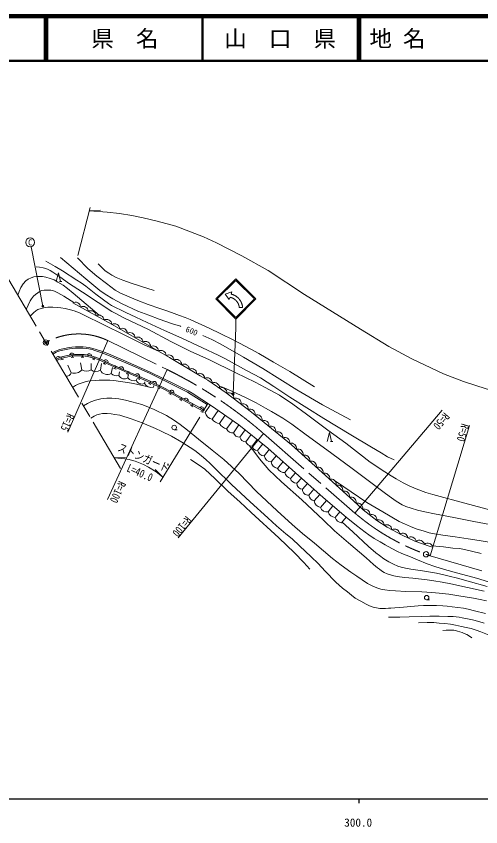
# Model space of a CAD drawing. Units: millimetres, scale not verified. Extents: x 40000 to 680000, y 20000 to 380000.
# Drawn here: x 291308 to 395281, y 198715 to 380000 of the extents above; entities that cross this region are included whole.
import ezdxf
from ezdxf.enums import TextEntityAlignment as Align

# ---------------------------------------------------------------- set-up
doc = ezdxf.new("R2010")
doc.units = ezdxf.units.MM
doc.header["$LTSCALE"] = 1000
doc.header["$PDMODE"] = 32
doc.header["$PDSIZE"] = 500
doc.linetypes.add('CHAIN', pattern=[18.5, 12, -1.5, 3.5, -1.5])
for name, color, linetype, lineweight in [('M-BGD', 7, 'Continuous', 13), ('M-BMK', 2, 'CHAIN', 13), ('M-BMK-SRVR', 3, 'Continuous', 13), ('M-STR-HTXT', 7, 'Continuous', 13), ('M-STR-STRC', 7, 'Continuous', 13), ('M-TTL', 2, 'Continuous', 140), ('M-TTL-BAND', 7, 'Continuous', 25), ('M-TTL-LINE', 7, 'Continuous', 50)]:
    doc.layers.add(name, color=color, linetype=linetype, lineweight=lineweight)
doc.layers.add('M-OTRS', color=6, linetype='Continuous')
doc.layers.add('M-TTL-TXT', color=7, linetype='Continuous')
doc.styles.add('ＭＳ ゴシック', font='')
doc.styles.get('ＭＳ ゴシック').set_extended_font_data('MS Gothic')

msp = doc.modelspace()

# ---------------------------------------------------------------- hatches: boundary and pattern name
at = {"layer": 'M-STR-HTXT'}
for points in [[(297415, 315363, -1), (297134, 314950, -0.41421), (297068, 315297, -0.41421)], [(340051, 295643, -1), (339612, 295404, -0.41421), (339712, 295743, -0.41421)]]:
    msp.add_hatch(color=256, dxfattribs=at).paths.add_polyline_path(points)

# ---------------------------------------------------------------- linework, layer by layer
at = {"layer": 'M-BGD'}
for p, q in [((300993, 320640), (301493, 320640)), ((300216, 303236), (301099, 303685)), ((301190, 303722), (301773, 303865)), ((301333, 303139), (301916, 303282)), ((301481, 303793), (301624, 303211)), ((303293, 304197), (304276, 304318)), ((303529, 304258), (304123, 304348)), ((303619, 303664), (304213, 303754)), ((303826, 304303), (303916, 303709)), ((305848, 303781), (306446, 303729)), ((305900, 304379), (306498, 304327)), ((306199, 304353), (306147, 303755)), ((307215, 304216), (308182, 304000)), ((308322, 303352), (308888, 303154)), ((308520, 303918), (309086, 303720)), ((308803, 303819), (308605, 303253)), ((310960, 302936), (311852, 302505)), ((311004, 302911), (311549, 302660)), ((311276, 302785), (311025, 302241)), ((303641, 300258), (302829, 301957)), ((306010, 300878), (305680, 302477)), ((308087, 300914), (308098, 302314)), ((310146, 300841), (310418, 302314)), ((310753, 302366), (311297, 302115)), ((312570, 300058), (312861, 301420)), ((313111, 301311), (313660, 301068)), ((313355, 301860), (313903, 301617)), ((313629, 301738), (313386, 301190)), ((314382, 301387), (315291, 300992)), ((314301, 299676), (314450, 300491)), ((315930, 300060), (316481, 299822)), ((316168, 300610), (316719, 300372)), ((316444, 300491), (316206, 299941)), ((316268, 299129), (316343, 299720)), ((317989, 299823), (318899, 299430)), ((318693, 299519), (319244, 299281)), ((318969, 299400), (318731, 298849)), ((318225, 298581), (318295, 298891)), ((318455, 298968), (319006, 298730)), ((320011, 297889), (320065, 298225)), ((320904, 297886), (321445, 297627)), ((321163, 298427), (321704, 298168)), ((321434, 298298), (321174, 297757)), ((321775, 298134), (322668, 297706)), ((321997, 297033), (322122, 297389)), ((323174, 297464), (323715, 297204)), ((323445, 297334), (323185, 296793)), ((322915, 296922), (323456, 296663)), ((325491, 295602), (326015, 295310)), ((325718, 296162), (326584, 295680)), ((326045, 295980), (325753, 295456)), ((325783, 296126), (326307, 295834)), ((327844, 294292), (328368, 294001)), ((328398, 294671), (328106, 294146)), ((328136, 294817), (328660, 294525)), ((328910, 294384), (329773, 293899)), ((330301, 292912), (330823, 292617)), ((330857, 293287), (330562, 292764)), ((330595, 293434), (331118, 293140)), ((332379, 292452), (333251, 291981)), ((333207, 292005), (332921, 291477)), ((332943, 292148), (333471, 291862)), ((333133, 291704), (334220, 293384)), ((333572, 291380), (334745, 293046)), ((332658, 291620), (333185, 291334)), ((335171, 289869), (336523, 291832)), ((336813, 288896), (338090, 290750)), ((338386, 287701), (339797, 289572)), ((339958, 286858), (341135, 288647)), ((326654, 287523), (327321, 287523)), ((341385, 285858), (342565, 287500)), ((342665, 284799), (343873, 286450)), ((344103, 283869), (345240, 285354)), ((361653, 284907), (362153, 284907)), ((345301, 282901), (346496, 284346)), ((346798, 281666), (347964, 283138)), ((348350, 280304), (349546, 281722)), ((349793, 278847), (351034, 280389)), ((351445, 277951), (352408, 279158)), ((352660, 276599), (353825, 277890)), ((354103, 275532), (355139, 276713)), ((355399, 274208), (356532, 275465)), ((356794, 272909), (357930, 274213)), ((357975, 271651), (359247, 273034)), ((359370, 270146), (360738, 271726)), ((361146, 269132), (362199, 270471)), ((362709, 267903), (363739, 269149)), ((364132, 266723), (365144, 267943)), ((383158, 249476), (383825, 249476))]:
    msp.add_line(p, q, dxfattribs=at)
for points in [[(297968, 325243), (300027, 324034), (301697, 323024), (304893, 320967), (305842, 320374), (306923, 319621), (309131, 317869), (310850, 316581), (311981, 315740), (312658, 315333), (313654, 314786), (314632, 314295), (315826, 313722), (318094, 312682), (320596, 311518), (324504, 309705), (328370, 307987), (333025, 305869), (336480, 304181), (338159, 303356), (342830, 300780), (346003, 299116), (348945, 297200), (352569, 294836), (360163, 290042), (366205, 286345), (370825, 283612), (373003, 282330), (374436, 281478), (375879, 280775)], [(301188, 326035), (306898, 321302), (310003, 318630), (311210, 317803), (312969, 316769), (315027, 315643), (318554, 314022), (320996, 313113), (323293, 312260), (326270, 311221), (328104, 310644), (328147, 310626)], [(305056, 325940), (307362, 323544), (309385, 321846), (311493, 320197), (313477, 318738), (314681, 318067), (315558, 317676), (316722, 317171), (318524, 316456), (320846, 315528), (323431, 314594), (325266, 314000), (326630, 313513), (327870, 313075), (329158, 312608), (330264, 312141), (334656, 310168), (336982, 309054), (340039, 307544), (343799, 305515), (345633, 304544), (348918, 302651), (352557, 300518), (358043, 297129)], [(309621, 324652), (310530, 323699), (311246, 323085), (312063, 322507), (312735, 322102), (313675, 321582), (315154, 320957), (317055, 320271), (319152, 319613), (322189, 318649)], [(295795, 323948), (296554, 323885), (297332, 323757), (297969, 323583), (298426, 323364), (298935, 323116), (299540, 322786), (301267, 321555), (303034, 320295), (306115, 318288), (309653, 315945), (312681, 313934), (313572, 313498), (315409, 312579), (320936, 309924), (325945, 307258), (330254, 305121), (334554, 303136), (340460, 300264), (344794, 298182), (346998, 296972), (350214, 295221), (353249, 293199), (356246, 291030), (361021, 287450), (365101, 284545), (370530, 280297), (373772, 278117), (375205, 277236), (376319, 276563), (377918, 275649), (379252, 274988), (380818, 274293), (382977, 273509), (384551, 273014), (387028, 272373), (389759, 271586), (402256, 268252)], [(291691, 317597), (291985, 318440), (292326, 319290), (292848, 320150), (293434, 320802), (294008, 321195), (294630, 321484), (295264, 321720), (295862, 321786), (296500, 321800), (297222, 321754), (297973, 321603), (298900, 321337), (299803, 321018), (300647, 320547), (301811, 319813), (302823, 319126), (304035, 318077), (309905, 313155)], [(300243, 320640), (300743, 322640), (301243, 320640)], [(293575, 314421), (293976, 315406), (294400, 316327), (294729, 316825), (295191, 317377), (295623, 317740), (296143, 318122), (296638, 318485), (297070, 318673), (297577, 318729), (298303, 318723), (299027, 318710), (299484, 318622), (300054, 318416), (300661, 318140), (302001, 317389), (303641, 316363), (304236, 316006)], [(303949, 315884), (312817, 311015), (325594, 303701), (332462, 299571), (334177, 298626), (338322, 295788), (343979, 291448), (352944, 284107), (360539, 277245), (366779, 271588), (368968, 269601), (372032, 267197), (374290, 265690), (377713, 263901), (380514, 262628), (383713, 261501), (384546, 261245)], [(294451, 312946), (295189, 313665), (295710, 314088), (296185, 314409), (296395, 314497), (296660, 314554), (296982, 314642), (297516, 314809), (297920, 314888), (298359, 314939), (299514, 314931), (300493, 314885), (301320, 314778), (302237, 314631), (303467, 314352), (304267, 314136), (304890, 313912), (305481, 313671), (307859, 312458), (309393, 311740), (311638, 310622), (314696, 309141), (319968, 306535), (323163, 305092)], [(333070, 308569), (335056, 307716), (337107, 306685), (342184, 303762), (346538, 301235), (354113, 296414), (359886, 293066), (366088, 289748)], [(299343, 304697), (300123, 305107), (300513, 305273), (301017, 305430), (302082, 305691), (303146, 305919), (303774, 306014), (304597, 306045), (305339, 306061), (306269, 306053), (307001, 305989), (307636, 305875), (308363, 305716), (309013, 305546), (310584, 304998), (311948, 304460), (316984, 302307), (321269, 300411), (327107, 297558), (329787, 296206), (330656, 295678), (335045, 292853), (341135, 288647), (347644, 283425), (360005, 272355), (365144, 267943), (367455, 266119), (369387, 264603), (370254, 264025), (371440, 263218), (372729, 262436), (373846, 261779), (375380, 260922), (376666, 260275), (377642, 259842), (378600, 259468), (379520, 259053), (381122, 258386), (383273, 257552), (385012, 256938), (387181, 256253), (390156, 255406), (394336, 254283), (399917, 252586)], [(299497, 304438), (300252, 304836), (300617, 304991), (301097, 305141), (302149, 305399), (303200, 305624), (303802, 305715), (304606, 305745), (305341, 305761), (306254, 305753), (306962, 305691), (307578, 305581), (308293, 305424), (308925, 305259), (310479, 304717), (311834, 304183), (316865, 302032), (321142, 300139), (326974, 297289), (329641, 295943), (330497, 295424), (334057, 293132)], [(300211, 303234), (301150, 303711), (301311, 303776), (301784, 303908), (302448, 304051), (303134, 304178), (304435, 304337), (304648, 304345), (305350, 304361), (306187, 304354), (306776, 304302), (307056, 304252), (308341, 303965), (308517, 303919), (310074, 303365), (312207, 302333), (316250, 300575), (320639, 298679), (324655, 296754), (328773, 294462), (331364, 293001), (333297, 291956)], [(300365, 302974), (300982, 303299), (301204, 303393), (301553, 303502), (302529, 303742), (303506, 303951), (303961, 304020), (304657, 304045), (305352, 304061), (306173, 304054), (306737, 304005), (307246, 303913), (307897, 303771), (308430, 303632), (309876, 303127), (311233, 302473), (316129, 300300), (320514, 298406), (324517, 296487), (328627, 294200), (331219, 292738), (333133, 291704)], [(303922, 296979), (304580, 297376), (305187, 297685), (306083, 298010), (306752, 298224), (307369, 298362), (308011, 298462), (308991, 298562), (309888, 298595), (311026, 298590), (312242, 298569), (313158, 298513), (314668, 298339), (316197, 298114), (317590, 297825), (320857, 297120)], [(336752, 297266), (337504, 297014), (339559, 296149), (342658, 294715), (345046, 293497), (347119, 292352), (348453, 291580), (351011, 290075), (353004, 288763), (356224, 286410), (360856, 283037), (366213, 279081), (371293, 275241), (373653, 273446), (374791, 272626), (376371, 271576), (377685, 270748), (378477, 270382), (379677, 269946), (381106, 269551), (382770, 269169), (384926, 268707), (389267, 267862), (393687, 267007), (398530, 266087)], [(306365, 292859), (307280, 293398), (308028, 293756), (309026, 294133), (310263, 294402), (311582, 294547), (312687, 294541), (313451, 294514), (314265, 294404), (315054, 294249), (315785, 294095), (317150, 293777), (319395, 293146), (320773, 292665), (322216, 292056), (324917, 290692), (326546, 289701), (327971, 288709), (329644, 287438), (332068, 285423), (335158, 282924), (337763, 280892), (341230, 277745), (345084, 273698), (349683, 269383), (353032, 266337), (355387, 264286), (358036, 262118), (362111, 258691), (364055, 257228), (366174, 255688), (367507, 254778), (368697, 253925), (369908, 253116), (370952, 252580), (372032, 252124), (372904, 251885), (373796, 251685), (374953, 251535), (376200, 251457), (378532, 251362), (382087, 251226), (384333, 251121), (385963, 250988), (388104, 250718), (390373, 250340), (393627, 249839), (395116, 249578), (396567, 249247)], [(307999, 290104), (308727, 290532), (309345, 290818), (309916, 291000), (310615, 291119), (311083, 291146), (311697, 291141), (312551, 291082), (313400, 290947), (314518, 290737), (317024, 289939), (319492, 289025), (322477, 287791), (323737, 287229), (326078, 286059), (328382, 284752), (331312, 282867), (332730, 281751), (333857, 280784), (334677, 280025), (335829, 278862), (339482, 275304), (343690, 271401), (347614, 267814), (349548, 266027), (351677, 264251), (353040, 263133), (354682, 261515), (357282, 259103), (358888, 257590), (360463, 255878), (362861, 253396), (364330, 252103), (365421, 251228), (366311, 250554), (367200, 249881), (368440, 249153), (369626, 248520), (370347, 248156), (370988, 247924), (371415, 247790), (371919, 247690), (372291, 247603), (372702, 247569), (373058, 247551), (373988, 247560), (374588, 247591), (375113, 247640), (376022, 247712), (377970, 247824), (381250, 248117), (382489, 248185), (384000, 248199), (385359, 248181), (386796, 248103), (387762, 248062), (388877, 247940), (390130, 247793), (391384, 247583), (392455, 247349), (393845, 247025), (396304, 246383)], [(360903, 284907), (361403, 286907), (361903, 284907)], [(343470, 283999), (344237, 283004), (345759, 281011), (347881, 278533), (350681, 275852), (355208, 271823), (360042, 267259), (362536, 264892), (365700, 262192), (369655, 258832), (371267, 257381), (372169, 256630), (372596, 256296), (373085, 255963), (373672, 255611), (374355, 255315), (375093, 255042), (375827, 254819), (376599, 254664), (377099, 254600), (378277, 254458), (380067, 254306), (383259, 253954), (384757, 253725), (386653, 253414), (388585, 253031), (392288, 252260), (396019, 251390)], [(330307, 280827), (332253, 279591), (333496, 278681), (335863, 276568), (338777, 273671), (341371, 271374), (343913, 268969), (350051, 263354), (353595, 259995), (355677, 257844), (356995, 256365)], [(362562, 276183), (364660, 274715), (366245, 273621), (369785, 271267), (373384, 269120), (377022, 267018), (378172, 266472), (379543, 265845), (380798, 265381), (382575, 264812), (383699, 264476), (384912, 264211), (386771, 263938), (389573, 263556), (392478, 263123), (394923, 262771), (400693, 261754)], [(364246, 266860), (366622, 264685), (370160, 261389), (371815, 259955), (372611, 259386), (373612, 258663), (374727, 257964), (375730, 257457), (376737, 257030), (377455, 256768), (378398, 256561), (379604, 256349), (382216, 255937), (385392, 255424), (387034, 255067), (388205, 254796), (390043, 254345), (392470, 253653), (396713, 252461)], [(384422, 261577), (386937, 261302), (388985, 261065), (390486, 260940), (391657, 260749), (393179, 260376), (395382, 259845)], [(374603, 245585), (377176, 245572), (379281, 245661), (381942, 245724), (383905, 245811), (385960, 245798), (387914, 245761), (389074, 245710), (389773, 245652), (390468, 245566), (391131, 245473), (392275, 245244), (393412, 244994), (394830, 244636), (396068, 244263)], [(381305, 244316), (383283, 244387), (384775, 244369), (385985, 244281), (387208, 244157), (388479, 243998), (389618, 243795), (390943, 243530), (392002, 243292), (393092, 243026), (394257, 242655), (395290, 242293), (396800, 241720), (398173, 241240), (399135, 240852), (400071, 240420), (401236, 239775), (402499, 239043), (403638, 238399)], [(386802, 242603), (387528, 242673), (388068, 242695), (388771, 242695), (389240, 242673), (389617, 242597), (390048, 242483), (390596, 242345), (391076, 242149), (391583, 241953), (392172, 241686), (392788, 241315), (393285, 240961)]]:
    msp.add_lwpolyline(points, dxfattribs=at)
for centre in [(326654, 288023), (383158, 249976)]:
    msp.add_circle(centre, 500, dxfattribs=at)
for centre, radius, start, end in [((304542, 314887), 1160, 1.71685, 120.74647), ((306295, 313924), 1160, 1.71685, 120.74647), ((308048, 312962), 1160, 1.71685, 120.74647), ((309801, 311999), 1160, 1.71685, 120.74647), ((311554, 311037), 1160, 1.71685, 120.74647), ((313291, 310064), 1160, 0.75416, 119.78464), ((315026, 309072), 1160, 0.69488, 119.7245), ((316762, 308078), 1160, 0.69488, 119.7245), ((318498, 307085), 1160, 0.69488, 119.7245), ((320233, 306091), 1160, 0.69488, 119.7245), ((303796, 304161), 505, 18.16211, 175.8203), ((321969, 305097), 1160, 0.69488, 119.7245), ((323705, 304104), 1160, 0.69488, 119.7245), ((300702, 303373), 505, 38.11352, 195.77171), ((307677, 304013), 505, 358.57954, 156.23773), ((311363, 302633), 505, 345.37761, 143.0358), ((325428, 303103), 1160, 359.97914, 119.0143), ((327142, 302083), 1160, 359.46601, 118.49564), ((314798, 301100), 505, 347.66344, 145.32163), ((328856, 301052), 1160, 359.46601, 118.49564), ((330570, 300022), 1160, 359.46601, 118.49564), ((302556, 300663), 1158, 263.16864, 339.57436), ((304336, 302440), 2289, 252.32659, 316.97271), ((307014, 302870), 2231, 243.25323, 298.75604), ((309163, 302193), 1671, 229.91676, 306.03063), ((311724, 301582), 1743, 205.15418, 299.02975), ((313737, 301233), 1656, 225.1791, 289.90331), ((315497, 300167), 1293, 202.34653, 306.62001), ((317629, 300217), 1742, 218.65509, 290.03542), ((318405, 299537), 505, 347.802, 145.46019), ((332306, 299003), 1160, 0.701, 119.74794), ((333999, 297989), 1158, 358.28171, 117.4231), ((319405, 298975), 1244, 198.48965, 299.14172), ((321555, 298739), 1762, 208.83753, 284.53277), ((322179, 297832), 505, 345.56378, 143.22197), ((335650, 296904), 1160, 356.08593, 115.11555), ((326104, 295835), 505, 342.07178, 139.72997), ((337296, 295772), 1160, 355.82607, 114.86656), ((338888, 294612), 1160, 352.9919, 112.02152), ((329294, 294056), 505, 341.84303, 139.50122), ((340475, 293395), 1160, 352.9919, 112.02152), ((332768, 292131), 505, 342.77585, 140.43405), ((342061, 292177), 1160, 352.9919, 112.02152), ((343631, 290953), 1160, 352.04539, 111.08742), ((335534, 291854), 2018, 193.58223, 259.62888), ((345180, 289704), 1160, 351.17426, 110.20388), ((337085, 291226), 2346, 215.34569, 263.36075), ((339015, 290162), 2540, 209.91091, 255.652), ((346728, 288437), 1160, 351.17426, 110.20388), ((348275, 287169), 1160, 351.17426, 110.20388), ((339673, 288214), 1386, 201.70235, 281.87282), ((341290, 287240), 1385, 196.01175, 273.92307), ((349823, 285902), 1160, 351.17426, 110.20388), ((342682, 286123), 1324, 191.56342, 269.28126), ((344095, 285433), 1564, 203.89769, 270.30209), ((351370, 284635), 1160, 351.17426, 110.20388), ((345266, 284083), 1182, 190.41248, 271.7141), ((346826, 283225), 1559, 191.97987, 268.94668), ((352879, 283355), 1160, 349.14486, 108.19784), ((354366, 282030), 1160, 348.38695, 107.41657), ((348507, 282048), 1752, 192.61048, 264.85357), ((355850, 280689), 1160, 348.38695, 107.41657), ((350156, 280650), 1839, 190.85753, 258.60912), ((357334, 279348), 1160, 348.38695, 107.41657), ((351266, 279593), 1651, 206.84788, 276.23086), ((353207, 278312), 1798, 191.57516, 252.2945), ((358818, 278007), 1160, 348.38695, 107.41657), ((360301, 276666), 1160, 348.3295, 107.35915), ((354108, 277048), 1516, 197.22775, 269.81239), ((361782, 275324), 1160, 348.29212, 107.32174), ((355440, 275545), 1337, 180.53583, 268.22033), ((356610, 274110), 1216, 175.38141, 278.67694), ((363264, 273980), 1160, 348.29212, 107.32174), ((364746, 272637), 1160, 348.29212, 107.32174), ((358180, 273027), 1391, 184.89582, 261.51896), ((366228, 271294), 1160, 348.27745, 107.30707), ((359723, 271873), 1762, 187.23575, 258.45447), ((360855, 270683), 1578, 199.87475, 280.65202), ((367709, 269950), 1160, 348.25495, 107.28457), ((362839, 269676), 1778, 197.82814, 265.81111), ((369261, 268631), 1160, 352.0077, 111.05672), ((370833, 267389), 1160, 352.36013, 111.38975), ((364183, 268232), 1510, 192.57999, 268.08003), ((372486, 266189), 1160, 356.6245, 115.66275), ((374217, 265114), 1158, 0.44889, 119.61311), ((375988, 264138), 1160, 2.89865, 121.92827), ((377797, 263236), 1160, 5.01844, 124.08028), ((379631, 262397), 1160, 6.73007, 125.80625), ((381530, 261646), 1160, 11.07242, 130.10204), ((383428, 261016), 1141, 11.57658, 131.69618)]:
    msp.add_arc(centre, radius, start, end, dxfattribs=at)
at = {"layer": 'M-BMK'}
for p, q in [((314666, 278865), (285552, 327947)), ((311832, 307436), (325113, 300960)), ((346644, 286676), (367107, 268885)), ((383982, 259332), (413359, 250730))]:
    msp.add_line(p, q, dxfattribs=at)
for centre, radius, start, end in [((305291, 293937), 15000, 64.14635, 119.24554), ((281060, 211186), 100000, 49.01691, 63.86211), ((399709, 306794), 50000, 229.30439, 251.66634)]:
    msp.add_arc(centre, radius, start, end, dxfattribs=at)
at = {"layer": 'M-BMK-SRVR'}
for centre in [(297962, 307025), (383039, 259655)]:
    msp.add_circle(centre, 600, dxfattribs=at)
at = {"layer": 'M-OTRS'}
msp.add_point((297962, 307025), dxfattribs=at)
at = {"layer": 'M-STR-HTXT'}
for p, q in [((305069, 326480), (307889, 337215)), ((307703, 336507), (310155, 336631)), ((297274, 315157), (294622, 328442)), ((339831, 295523), (340457, 310272)), ((311832, 307436), (302849, 286964)), ((325113, 300960), (311705, 271911)), ((367107, 268885), (386666, 291890)), ((332430, 290308), (323495, 275896)), ((383982, 259332), (392774, 288500)), ((346644, 286676), (327542, 263344)), ((313281, 281200), (315732, 281325)), ((324134, 276927), (322393, 278658))]:
    msp.add_line(p, q, dxfattribs=at)
for points in [[(307703, 336507), (311665, 336154), (314446, 335854), (317216, 335420), (319715, 334904), (322879, 334172), (327018, 333029), (330299, 331807), (333208, 330656), (336105, 329344), (341798, 326411), (347698, 323128), (355858, 317792), (368335, 310012), (374683, 306152), (379810, 303406), (386913, 300016), (391415, 298275), (396475, 296643), (400765, 295585), (405388, 294631), (408930, 294167), (413508, 293789), (418258, 293752)], [(313281, 281200), (315592, 280995), (316562, 280840), (317303, 280665), (317932, 280475), (318673, 280215), (319828, 279709), (320916, 279144), (322613, 278066), (324134, 276927)]]:
    msp.add_lwpolyline(points, dxfattribs=at)
for centre in [(297274, 315157), (339831, 295523)]:
    msp.add_circle(centre, 250, dxfattribs=at)
at = {"layer": 'M-STR-STRC'}
for p, q in [((335957, 316772), (340457, 321272)), ((336311, 316772), (340457, 320918)), ((344957, 316772), (340457, 321272)), ((344604, 316772), (340457, 320918)), ((339550, 318369), (338080, 317805)), ((338080, 317805), (338992, 316621)), ((339384, 317850), (339550, 318369)), ((335957, 316772), (340457, 312271)), ((336311, 316772), (340457, 312625)), ((340457, 312625), (344604, 316772)), ((340457, 312272), (344957, 316772)), ((341977, 314818), (341234, 314817)), ((340457, 312271), (340457, 310272))]:
    msp.add_line(p, q, dxfattribs=at)
for points in [[(339550, 318369), (338080, 317805), (338992, 316621), (339158, 317140)], [(339158, 317140), (339162, 317139), (339206, 317130), (339250, 317120), (339294, 317109), (339338, 317098), (339381, 317086), (339424, 317073), (339467, 317059), (339510, 317044), (339552, 317029), (339595, 317013), (339637, 316996), (339678, 316979), (339719, 316961), (339760, 316942), (339801, 316922), (339841, 316902), (339881, 316881), (339921, 316859), (339960, 316837), (339999, 316814), (340037, 316790), (340075, 316766), (340113, 316740), (340150, 316715), (340186, 316688), (340223, 316661), (340258, 316634), (340293, 316605), (340328, 316577), (340362, 316547), (340396, 316517), (340429, 316486), (340462, 316455), (340494, 316423), (340525, 316391), (340556, 316358), (340586, 316325), (340616, 316291), (340645, 316256), (340674, 316221), (340702, 316186), (340729, 316150), (340756, 316114), (340782, 316077), (340807, 316040), (340832, 316002), (340856, 315964), (340879, 315925), (340902, 315886), (340924, 315847), (340946, 315807), (340966, 315767), (340986, 315726), (341005, 315686), (341024, 315644), (341042, 315603), (341059, 315561), (341075, 315519), (341091, 315477), (341106, 315434), (341120, 315391), (341133, 315348), (341146, 315305), (341158, 315261), (341169, 315218), (341179, 315174), (341189, 315130), (341197, 315085), (341205, 315041), (341213, 314996), (341219, 314952), (341225, 314907), (341230, 314862), (341234, 314817), (341234, 314817), (341977, 314818), (341977, 314818), (341973, 314876), (341968, 314934), (341961, 314992), (341954, 315049), (341946, 315107), (341937, 315164), (341926, 315221), (341915, 315278), (341903, 315335), (341889, 315392), (341875, 315448), (341860, 315504), (341844, 315560), (341827, 315615), (341808, 315670), (341789, 315725), (341769, 315780), (341748, 315834), (341726, 315888), (341703, 315941), (341680, 315994), (341655, 316046), (341629, 316099), (341603, 316150), (341575, 316201), (341547, 316252), (341518, 316302), (341488, 316352), (341457, 316401), (341425, 316450), (341392, 316498), (341359, 316545), (341325, 316592), (341289, 316638), (341253, 316684), (341217, 316729), (341179, 316773), (341141, 316817), (341102, 316860), (341062, 316902), (341022, 316944), (340981, 316985), (340939, 317025), (340896, 317064), (340853, 317103), (340809, 317141), (340764, 317178), (340719, 317215), (340673, 317250), (340627, 317285), (340580, 317319), (340532, 317352), (340484, 317384), (340435, 317416), (340385, 317446), (340336, 317476), (340285, 317505), (340234, 317533), (340183, 317560), (340131, 317586), (340079, 317611), (340026, 317636), (339973, 317659), (339919, 317682), (339865, 317703), (339811, 317724), (339757, 317744), (339702, 317762), (339646, 317780), (339591, 317797), (339535, 317813), (339479, 317827), (339422, 317841), (339384, 317850)]]:
    msp.add_lwpolyline(points, dxfattribs=at)
msp.add_circle((294427, 329423), 1000, dxfattribs=at)
at = {"layer": 'M-TTL'}
msp.add_line((680000, 380000), (40000, 380000), dxfattribs=at)
at = {"layer": 'M-TTL-BAND'}
for p, q in [((40000, 205000), (579000, 205000)), ((368000, 205000), (368000, 204000))]:
    msp.add_line(p, q, dxfattribs=at)
at = {"layer": 'M-TTL-LINE'}
for p, q in [((297750, 380000), (297750, 370000)), ((298250, 380000), (298250, 370000)), ((333000, 380000), (333000, 370000)), ((367750, 380000), (367750, 370000)), ((368250, 380000), (368250, 370000)), ((40000, 370000), (680000, 370000))]:
    msp.add_line(p, q, dxfattribs=at)

# ---------------------------------------------------------------- texts
at = {"layer": 'M-BGD', "style": 'ＭＳ ゴシック'}
msp.add_text('600', height=1320, rotation=337.328, dxfattribs=at).set_placement((330587, 309606), align=Align.MIDDLE_CENTER)
at = {"layer": 'M-STR-HTXT', "style": 'ＭＳ ゴシック', "width": 0.8}
for s, rotation, p in [('R=15', 246.308, (302849, 286964)), ('R=100', 230.694, (327542, 263344))]:
    msp.add_text(s, height=1833, rotation=rotation, dxfattribs=at).set_placement(p, align=Align.TOP_RIGHT)
msp.add_text('R=50', height=1833, rotation=229.63, dxfattribs=at).set_placement((386666, 291890), align=Align.BOTTOM_LEFT)
msp.add_text('R=50', height=1833, rotation=253.225, dxfattribs=at).set_placement((392774, 288500), align=Align.TOP_LEFT)
for s, p in [('ストンガード', (319230, 279915)), ('L=40.0', (318420, 276563))]:
    msp.add_text(s, height=1833, rotation=336.359, dxfattribs=at).set_placement(p, align=Align.BOTTOM_CENTER)
msp.add_text('R=100', height=1833, rotation=245.224, dxfattribs=at).set_placement((311705, 271911), align=Align.BOTTOM_RIGHT)
at = {"layer": 'M-STR-STRC', "style": 'ＭＳ ゴシック'}
msp.add_text('C', height=1320, dxfattribs=at).set_placement((294427, 329423), align=Align.MIDDLE_CENTER)
at = {"layer": 'M-TTL-BAND', "style": 'ＭＳ ゴシック'}
msp.add_text('300.0', height=1833, dxfattribs=at).set_placement((367844, 198195), align=Align.BOTTOM_CENTER)
at = {"layer": 'M-TTL-TXT', "style": 'ＭＳ ゴシック'}
for s, p in [('県\u3000名', (315625, 375000)), ('山\u3000口\u3000県', (350375, 375000))]:
    msp.add_text(s, height=3666, dxfattribs=at).set_placement(p, align=Align.MIDDLE_CENTER)
msp.add_text('地 名', height=3666, dxfattribs=at).set_placement((370380, 375000), align=Align.MIDDLE_LEFT)

doc.saveas('drawing.dxf')
